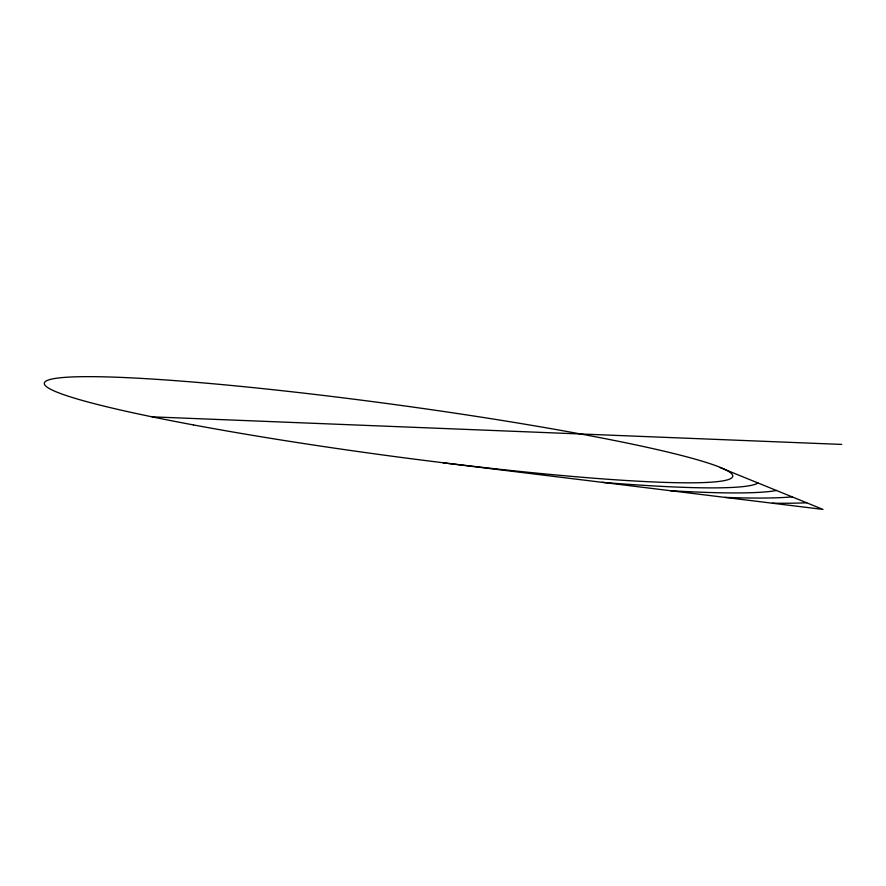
<?xml version="1.0" encoding="UTF-8"?>
<svg xmlns="http://www.w3.org/2000/svg" width="886" height="886" viewBox="0 0 886 886"><rect width="100%" height="100%" fill="white"/><g stroke="black" fill="none" stroke-linecap="round" stroke-linejoin="round"><path stroke-width="1.33" d="M152.159 416.852L841.7 444.418M443.155 462.835L822.994 509.417L720.008 467.52M776.468 490.49A404.791 30.168 7.7 0 1 670.48 490.711M806.637 502.761A463.079 34.687 7.7 0 1 772.393 503.204M758.073 483.003A375.974 27.953 7.7 0 1 602.148 482.327M792.15 496.869A433.819 32.405 7.7 0 1 724.892 497.378M193.48 424.937A347.367 25.772 7.7 0 0 731.515 478.063A347.367 25.772 7.7 0 0 240.017 386.307A347.367 25.772 7.7 0 0 193.48 424.937"/></g></svg>
